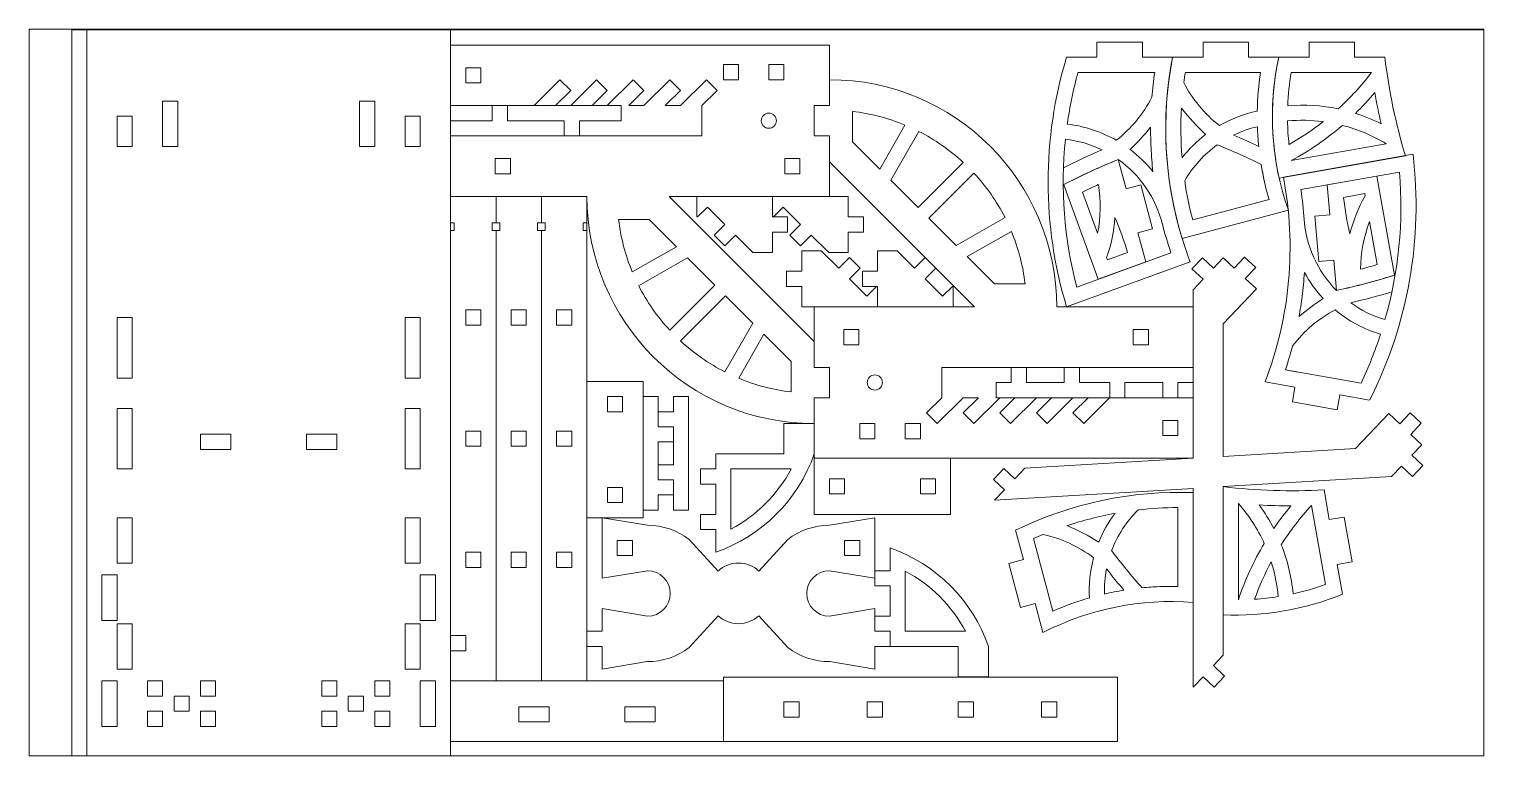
# Paper-space layout 'Design 3 - Print Template (2) (1)' of a CAD drawing. Header units: inches. Extents: x 0 to 81.8, y 0 to 40.9.
# The model-space entities are those that its viewports show. They can reach past a viewport. Long polylines and large blocks are cut down to what shows.
import ezdxf

# ---------------------------------------------------------------- set-up
doc = ezdxf.new("R2010")
doc.units = ezdxf.units.IN
doc.header["$MEASUREMENT"] = 0
doc.layers.get('0').update_dxf_attribs({"lineweight": 0})
doc.layers.add('Cuts', color=1, linetype='Continuous', lineweight=0)

msp = doc.modelspace()

# ---------------------------------------------------------------- linework, layer by layer
at = {"lineweight": 0}
for p, q in [((58, -32), (34, -32)), ((34, -32), (34, -44)), ((40.5, -32.625), (40.5, -32.875)), ((40.75, -32.625), (40.5, -32.625)), ((40.75, -32.625), (40.75, -32.875)), ((45, -32.573), (44.75, -32.573)), ((44.75, -32.573), (44.75, -32.823)), ((45, -32.823), (45, -32.573)), ((45.5, -32.823), (45.5, -32.573)), ((45.5, -32.573), (45.75, -32.573)), ((45.75, -32.573), (45.75, -32.823)), ((40.75, -32.875), (40.5, -32.875)), ((42.055, -32.823), (41.629, -33.25)), ((42.232, -33), (42.055, -32.823)), ((42.659, -32.823), (42.232, -33.25)), ((42.836, -33), (42.659, -32.823)), ((43.263, -32.823), (42.836, -33.25)), ((43.439, -33), (43.263, -32.823)), ((43.866, -32.823), (43.439, -33.25)), ((44.043, -33), (43.866, -32.823)), ((44.47, -32.823), (44.043, -33.25)), ((44.646, -33), (44.47, -32.823)), ((44.75, -32.823), (45, -32.823)), ((45.75, -32.823), (45.5, -32.823)), ((42.232, -33), (41.982, -33.25)), ((42.836, -33), (42.586, -33.25)), ((43.439, -33), (43.189, -33.25)), ((44.043, -33), (43.793, -33.25)), ((44.646, -33), (44.396, -33.25)), ((35.75, -33.177), (35.5, -33.177)), ((35.5, -33.177), (35.5, -33.927)), ((35.75, -33.927), (35.75, -33.177)), ((38.75, -33.177), (39, -33.177)), ((38.75, -33.927), (38.75, -33.177)), ((39, -33.177), (39, -33.927)), ((40.937, -33.5), (40.937, -33.25)), ((40.937, -33.25), (41.188, -33.25)), ((41.188, -33.25), (41.188, -33.5)), ((41.188, -33.25), (43.062, -33.25)), ((41.188, -33.5), (41.188, -33.25)), ((43.062, -33.5), (43.062, -33.25)), ((46.88, -33.85), (46.88, -33.346)), ((34.75, -33.427), (35, -33.427)), ((34.75, -33.927), (34.75, -33.427)), ((35, -33.427), (35, -33.927)), ((39.75, -33.427), (39.5, -33.427)), ((39.5, -33.427), (39.5, -33.927)), ((39.75, -33.927), (39.75, -33.427)), ((40.25, -33.5), (40.937, -33.5)), ((40.25, -33.5), (40.625, -33.5)), ((40.25, -33.5), (40.25, -33.75)), ((41.188, -33.5), (42.125, -33.5)), ((42.125, -33.5), (41.188, -33.5)), ((42.125, -33.5), (42.125, -33.75)), ((42.125, -33.75), (42.125, -33.5)), ((43.062, -33.5), (42.375, -33.5)), ((42.375, -33.5), (42.375, -33.75)), ((43.062, -33.5), (42.688, -33.5)), ((47.746, -33.571), (47.33, -34.3)), ((42.125, -33.75), (40.25, -33.75)), ((40.75, -33.75), (40.5, -33.75)), ((42.375, -33.75), (42.125, -33.75)), ((47.974, -33.677), (47.513, -34.483)), ((35, -33.927), (34.75, -33.927)), ((35.5, -33.927), (35.75, -33.927)), ((39, -33.927), (38.75, -33.927)), ((39.5, -33.927), (39.75, -33.927)), ((46.88, -33.85), (47.33, -34.3)), ((40.987, -34.375), (40.987, -34.125)), ((40.987, -34.125), (41.237, -34.125)), ((41.237, -34.375), (41.237, -34.125)), ((45.763, -34.375), (45.763, -34.125)), ((45.763, -34.125), (46.013, -34.125)), ((46.013, -34.375), (46.013, -34.125)), ((48.708, -34.188), (47.963, -34.933)), ((40.987, -34.375), (41.237, -34.375)), ((45.763, -34.375), (46.013, -34.375)), ((47.513, -34.483), (47.963, -34.933)), ((48.885, -34.365), (48.14, -35.11)), ((40.312, -35.187), (40.25, -35.187)), ((40.312, -35.312), (40.312, -35.187)), ((40.937, -35.312), (40.937, -35.187)), ((40.937, -35.187), (41, -35.187)), ((41.062, -35.187), (41, -35.187)), ((41.062, -35.312), (41.062, -35.187)), ((41.687, -35.312), (41.687, -35.187)), ((41.687, -35.187), (41.75, -35.187)), ((41.812, -35.187), (41.75, -35.187)), ((41.812, -35.312), (41.812, -35.187)), ((42.437, -35.312), (42.437, -35.187)), ((42.437, -35.187), (42.5, -35.187)), ((43.526, -35.13), (43.022, -35.13)), ((43.976, -35.58), (43.526, -35.13)), ((48.14, -35.11), (48.59, -35.56)), ((49.397, -35.1), (48.59, -35.56)), ((40.25, -35.312), (40.312, -35.312)), ((41, -35.312), (40.937, -35.312)), ((41, -35.312), (41.062, -35.312)), ((41.75, -35.312), (41.687, -35.312)), ((41.75, -35.312), (41.812, -35.312)), ((42.5, -35.312), (42.437, -35.312)), ((49.502, -35.327), (48.774, -35.743)), ((43.248, -35.996), (43.976, -35.58)), ((48.774, -35.743), (49.224, -36.193)), ((53.179, -35.934), (53.35, -35.752)), ((53.35, -35.752), (53.532, -35.924)), ((43.353, -36.224), (44.16, -35.763)), ((44.61, -36.213), (44.16, -35.763)), ((52.652, -35.764), (52.481, -35.946)), ((52.481, -35.946), (52.663, -36.118)), ((52.834, -35.936), (52.652, -35.764)), ((52.834, -35.936), (52.997, -35.763)), ((53.088, -35.849), (52.997, -35.763)), ((52.997, -35.763), (53.179, -35.934)), ((53.361, -36.106), (53.532, -35.924)), ((43.865, -36.958), (44.61, -36.213)), ((49.224, -36.193), (49.728, -36.193)), ((52.663, -36.118), (52.5, -36.29)), ((53.361, -36.106), (53.543, -36.277)), ((44.042, -37.135), (44.787, -36.39)), ((45.237, -36.84), (44.787, -36.39)), ((52.5, -36.29), (52.5, -39.073)), ((53.543, -36.277), (52.997, -36.856)), ((34.75, -36.75), (35, -36.75)), ((34.75, -37.75), (34.75, -36.75)), ((35, -36.75), (35, -37.75)), ((39.75, -36.75), (39.5, -36.75)), ((39.5, -36.75), (39.5, -37.75)), ((39.75, -37.75), (39.75, -36.75)), ((44.776, -37.647), (45.237, -36.84)), ((46.737, -36.948), (46.737, -37.198)), ((46.987, -36.948), (46.737, -36.948)), ((46.987, -36.948), (46.987, -37.198)), ((51.513, -36.948), (51.513, -37.198)), ((51.763, -36.948), (51.513, -36.948)), ((51.763, -36.948), (51.763, -37.198)), ((52.997, -39.044), (52.997, -36.856)), ((45.004, -37.752), (45.42, -37.024)), ((45.87, -37.474), (45.42, -37.024)), ((46.987, -37.198), (46.737, -37.198)), ((51.763, -37.198), (51.513, -37.198)), ((45.87, -37.474), (45.87, -37.978)), ((49.5, -37.823), (49.5, -37.573)), ((49.5, -37.573), (49.75, -37.573)), ((49.75, -37.573), (49.75, -37.823)), ((50.375, -37.823), (50.375, -37.573)), ((50.375, -37.573), (50.625, -37.573)), ((50.625, -37.573), (50.625, -37.823)), ((52.5, -37.573), (50.625, -37.573)), ((50.625, -37.573), (50.625, -37.823)), ((50.625, -37.573), (50.625, -37.823)), ((52.5, -37.573), (52.5, -37.823)), ((34.75, -37.75), (35, -37.75)), ((39.75, -37.75), (39.5, -37.75)), ((49.5, -37.823), (49.25, -37.823)), ((49.25, -37.823), (49.5, -37.823)), ((49.25, -38.073), (49.25, -37.823)), ((49.75, -37.823), (50.375, -37.823)), ((51.125, -37.823), (50.625, -37.823)), ((50.625, -37.823), (51.125, -37.823)), ((51.125, -38.073), (51.125, -37.823)), ((51.125, -38.073), (51.125, -37.823)), ((51.125, -38.073), (51.125, -37.823)), ((52, -37.823), (51.375, -37.823)), ((51.375, -37.823), (51.375, -38.073)), ((52, -38.073), (52, -37.823)), ((52.25, -37.823), (52.5, -37.823)), ((52.5, -37.823), (52.25, -37.823)), ((52.25, -37.823), (52.25, -38.073)), ((42.838, -38.054), (43.088, -38.054)), ((42.838, -38.304), (42.838, -38.054)), ((43.088, -38.304), (43.088, -38.054)), ((43.427, -38.054), (43.677, -38.054)), ((43.427, -39.929), (43.427, -38.054)), ((43.427, -38.054), (43.677, -38.054)), ((43.677, -38.554), (43.677, -38.054)), ((43.927, -38.304), (43.927, -38.054)), ((43.927, -38.054), (43.927, -38.304)), ((44.177, -38.054), (43.927, -38.054)), ((44.177, -38.054), (44.177, -39.929)), ((48.104, -38.323), (48.354, -38.073)), ((48.28, -38.5), (48.707, -38.073)), ((48.707, -38.323), (48.957, -38.073)), ((48.884, -38.5), (49.311, -38.073)), ((49.25, -38.073), (51.125, -38.073)), ((49.311, -38.323), (49.561, -38.073)), ((49.487, -38.5), (49.914, -38.073)), ((49.914, -38.323), (50.164, -38.073)), ((50.091, -38.5), (50.518, -38.073)), ((50.518, -38.323), (50.768, -38.073)), ((50.695, -38.5), (51.121, -38.073)), ((51.375, -38.073), (51.125, -38.073)), ((52.25, -38.073), (52, -38.073)), ((34.75, -38.25), (35, -38.25)), ((34.75, -39.25), (34.75, -38.25)), ((35, -38.25), (35, -39.25)), ((39.75, -38.25), (39.5, -38.25)), ((39.5, -38.25), (39.5, -39.25)), ((39.75, -39.25), (39.75, -38.25)), ((42.838, -38.304), (43.088, -38.304)), ((43.927, -38.304), (43.677, -38.304)), ((43.677, -38.304), (43.677, -38.554)), ((48.104, -38.323), (48.28, -38.5)), ((48.707, -38.323), (48.884, -38.5)), ((49.311, -38.323), (49.487, -38.5)), ((49.914, -38.323), (50.091, -38.5)), ((50.518, -38.323), (50.695, -38.5)), ((55.726, -38.335), (55.18, -38.914)), ((55.908, -38.506), (55.726, -38.335)), ((55.908, -38.506), (56.08, -38.324)), ((56.261, -38.496), (56.08, -38.324)), ((43.677, -38.554), (43.927, -38.554)), ((43.927, -38.554), (43.677, -38.554)), ((43.927, -38.554), (43.927, -39.179)), ((43.927, -38.804), (43.927, -38.554)), ((47, -38.75), (47, -38.5)), ((47, -38.5), (47.25, -38.5)), ((47.25, -38.5), (47.25, -38.75)), ((47.75, -38.5), (47.75, -38.75)), ((48, -38.5), (47.75, -38.5)), ((48, -38.75), (48, -38.5)), ((52, -38.698), (52, -38.448)), ((52, -38.448), (52.25, -38.448)), ((52.25, -38.698), (52.25, -38.448)), ((56.09, -38.678), (56.261, -38.496)), ((36.625, -38.677), (36.125, -38.677)), ((36.125, -38.677), (36.125, -38.927)), ((36.625, -38.927), (36.625, -38.677)), ((37.875, -38.677), (38.375, -38.677)), ((37.875, -38.927), (37.875, -38.677)), ((38.375, -38.677), (38.375, -38.927)), ((43.677, -39.429), (43.677, -38.804)), ((43.677, -38.804), (43.927, -38.804)), ((47.25, -38.75), (47, -38.75)), ((47.75, -38.75), (48, -38.75)), ((52, -38.698), (52.25, -38.698)), ((56.272, -38.849), (56.09, -38.678)), ((56.109, -39.022), (56.272, -38.849)), ((56.272, -38.849), (56.181, -38.763)), ((56.272, -38.849), (56.181, -38.763)), ((36.125, -38.927), (36.625, -38.927)), ((38.375, -38.927), (37.875, -38.927)), ((49.722, -39.238), (52.5, -39.073)), ((52.997, -39.044), (55.18, -38.914)), ((56.109, -39.022), (56.291, -39.193)), ((34.75, -39.25), (35, -39.25)), ((39.75, -39.25), (39.5, -39.25)), ((43.927, -39.179), (43.677, -39.179)), ((43.677, -39.179), (43.677, -39.429)), ((45.869, -39.25), (44.875, -39.25)), ((44.875, -40.244), (44.875, -39.25)), ((49.377, -39.24), (49.206, -39.422)), ((49.559, -39.411), (49.377, -39.24)), ((49.559, -39.411), (49.722, -39.238)), ((55.938, -39.204), (55.775, -39.376)), ((56.12, -39.375), (55.938, -39.204)), ((56.291, -39.193), (56.12, -39.375)), ((42.838, -39.554), (42.838, -39.804)), ((42.838, -39.554), (43.088, -39.554)), ((43.088, -39.554), (43.088, -39.804)), ((43.677, -39.429), (43.927, -39.429)), ((43.927, -39.429), (43.677, -39.429)), ((43.927, -39.429), (43.927, -39.929)), ((43.927, -39.679), (43.927, -39.429)), ((46.5, -39.412), (46.5, -39.662)), ((46.75, -39.412), (46.5, -39.412)), ((46.75, -39.412), (46.75, -39.662)), ((48, -39.412), (48.25, -39.412)), ((48, -39.412), (48, -39.662)), ((48.25, -39.412), (48.25, -39.662)), ((49.206, -39.422), (49.388, -39.593)), ((52.5, -39.571), (49.225, -39.766)), ((49.388, -39.593), (49.225, -39.766)), ((52.5, -39.571), (52.5, -42.852)), ((55.775, -39.376), (52.997, -39.541)), ((52.997, -42.324), (52.997, -39.541)), ((42.838, -39.804), (43.088, -39.804)), ((43.677, -39.679), (43.677, -39.929)), ((43.677, -39.929), (43.677, -39.679)), ((43.677, -39.679), (43.927, -39.679)), ((46.75, -39.662), (46.5, -39.662)), ((48, -39.662), (48.25, -39.662)), ((34.75, -40.805), (34.75, -40.055)), ((34.75, -40.055), (35, -40.055)), ((35, -40.055), (35, -40.805)), ((39.75, -40.055), (39.5, -40.055)), ((39.5, -40.055), (39.5, -40.805)), ((39.75, -40.805), (39.75, -40.055)), ((42.75, -40.054), (43.5, -40.179)), ((42.75, -40.054), (42.75, -41.054)), ((43.427, -39.929), (43.677, -39.929)), ((44.177, -39.929), (43.927, -39.929)), ((44.177, -39.929), (43.927, -39.929)), ((47.25, -40.054), (46.5, -40.179)), ((47.25, -40.054), (47.25, -41.054)), ((44.187, -40.414), (44.663, -40.935)), ((45.813, -40.414), (45.337, -40.935)), ((34.5, -41.75), (34.5, -41)), ((34.5, -41), (34.75, -41)), ((35, -40.805), (34.75, -40.805)), ((34.75, -41), (34.75, -41.75)), ((39.5, -40.805), (39.75, -40.805)), ((40, -41), (39.75, -41)), ((39.75, -41), (39.75, -41.75)), ((40, -41.75), (40, -41)), ((42.75, -41.054), (43.5, -40.93)), ((47.25, -41.054), (46.5, -40.93)), ((47.75, -40.935), (47.75, -41.929)), ((34.75, -41.75), (34.5, -41.75)), ((39.75, -41.75), (40, -41.75)), ((42.75, -41.554), (43.5, -41.68)), ((42.75, -41.554), (42.75, -41.929)), ((44.187, -42.196), (44.664, -41.674)), ((45.813, -42.196), (45.336, -41.674)), ((47.25, -41.554), (46.5, -41.68)), ((47.25, -41.554), (47.25, -41.929)), ((34.75, -42.555), (34.75, -41.805)), ((34.75, -41.805), (35, -41.805)), ((35, -41.805), (35, -42.555)), ((39.75, -41.805), (39.5, -41.805)), ((39.5, -41.805), (39.5, -42.555)), ((39.75, -42.555), (39.75, -41.805)), ((42.75, -41.929), (42.5, -41.929)), ((42.5, -41.929), (42.5, -42.179)), ((47.25, -41.929), (47.5, -41.929)), ((47.5, -41.929), (47.5, -42.179)), ((48.744, -41.929), (47.75, -41.929)), ((42.75, -42.179), (42.5, -42.179)), ((42.75, -42.179), (42.75, -42.554)), ((47.25, -42.179), (47.25, -42.554)), ((47.25, -42.179), (47.5, -42.179)), ((43.492, -42.431), (42.75, -42.554)), ((46.508, -42.431), (47.25, -42.554)), ((52.834, -42.497), (52.997, -42.324)), ((35, -42.555), (34.75, -42.555)), ((39.5, -42.555), (39.75, -42.555)), ((52.663, -42.679), (52.5, -42.852)), ((52.845, -42.851), (52.663, -42.679)), ((52.834, -42.497), (53.016, -42.669)), ((53.016, -42.669), (52.845, -42.851)), ((34.5, -43.5), (34.5, -42.75)), ((34.5, -42.75), (34.75, -42.75)), ((34.75, -42.75), (34.75, -43.5)), ((35.25, -42.75), (35.25, -43)), ((35.5, -42.75), (35.25, -42.75)), ((35.5, -42.75), (35.5, -43)), ((36.125, -42.75), (36.125, -43)), ((36.375, -42.75), (36.125, -42.75)), ((36.375, -42.75), (36.375, -43)), ((38.125, -42.75), (38.125, -43)), ((38.125, -42.75), (38.375, -42.75)), ((38.375, -42.75), (38.375, -43)), ((39, -42.75), (39, -43)), ((39, -42.75), (39.25, -42.75)), ((39.25, -42.75), (39.25, -43)), ((40, -42.75), (39.75, -42.75)), ((39.75, -42.75), (39.75, -43.5)), ((40, -43.5), (40, -42.75)), ((35.5, -43), (35.25, -43)), ((35.688, -43), (35.688, -43.25)), ((35.688, -43), (35.938, -43)), ((35.938, -43), (35.688, -43)), ((35.938, -43), (35.938, -43.25)), ((36.375, -43), (36.125, -43)), ((38.125, -43), (38.375, -43)), ((38.562, -43), (38.562, -43.25)), ((38.812, -43), (38.562, -43)), ((38.562, -43), (38.812, -43)), ((38.812, -43), (38.812, -43.25)), ((39, -43), (39.25, -43)), ((41.375, -43.177), (41.375, -43.427)), ((41.875, -43.177), (41.375, -43.177)), ((41.875, -43.177), (41.875, -43.427)), ((43.125, -43.177), (43.625, -43.177)), ((43.125, -43.177), (43.125, -43.427)), ((43.625, -43.177), (43.625, -43.427)), ((45.75, -43.095), (46, -43.095)), ((45.75, -43.345), (45.75, -43.095)), ((46, -43.345), (46, -43.095)), ((47.125, -43.095), (47.125, -43.345)), ((47.375, -43.095), (47.125, -43.095)), ((47.375, -43.095), (47.375, -43.345)), ((48.625, -43.095), (48.875, -43.095)), ((48.625, -43.095), (48.625, -43.345)), ((48.875, -43.095), (48.875, -43.345)), ((50, -43.345), (50, -43.095)), ((50.25, -43.095), (50, -43.095)), ((50.25, -43.345), (50.25, -43.095)), ((35.25, -43.25), (35.25, -43.5)), ((35.25, -43.25), (35.25, -43.5)), ((35.5, -43.25), (35.25, -43.25)), ((35.5, -43.25), (35.5, -43.5)), ((35.5, -43.25), (35.5, -43.5)), ((35.938, -43.25), (35.688, -43.25)), ((36.125, -43.25), (36.125, -43.5)), ((36.125, -43.25), (36.125, -43.5)), ((36.125, -43.25), (36.375, -43.25)), ((36.375, -43.25), (36.375, -43.5)), ((36.375, -43.25), (36.375, -43.5)), ((38.125, -43.25), (38.125, -43.5)), ((38.125, -43.25), (38.125, -43.5)), ((38.375, -43.25), (38.125, -43.25)), ((38.375, -43.25), (38.375, -43.5)), ((38.375, -43.25), (38.375, -43.5)), ((38.562, -43.25), (38.812, -43.25)), ((39, -43.25), (39, -43.5)), ((39, -43.25), (39, -43.5)), ((39, -43.25), (39.25, -43.25)), ((39.25, -43.25), (39.25, -43.5)), ((39.25, -43.25), (39.25, -43.5)), ((41.875, -43.427), (41.375, -43.427)), ((43.125, -43.427), (43.625, -43.427)), ((45.75, -43.345), (46, -43.345)), ((47.375, -43.345), (47.125, -43.345)), ((48.625, -43.345), (48.875, -43.345)), ((50.25, -43.345), (50, -43.345)), ((34.75, -43.5), (34.5, -43.5)), ((35.5, -43.5), (35.25, -43.5)), ((36.375, -43.5), (36.125, -43.5)), ((38.125, -43.5), (38.375, -43.5)), ((39, -43.5), (39.25, -43.5)), ((39.75, -43.5), (40, -43.5)), ((34, -44), (58, -44))]:
    msp.add_line(p, q, dxfattribs=at)
for p, q in [((40.5, -36.625), (40.75, -36.625)), ((40.5, -36.875), (40.5, -36.625)), ((40.75, -36.625), (40.75, -36.875)), ((41.25, -36.625), (41.5, -36.625)), ((41.25, -36.875), (41.25, -36.625)), ((41.5, -36.625), (41.5, -36.875)), ((42, -36.625), (42.25, -36.625)), ((42, -36.875), (42, -36.625)), ((42.25, -36.625), (42.25, -36.875)), ((40.75, -36.875), (40.5, -36.875)), ((41.5, -36.875), (41.25, -36.875)), ((42.25, -36.875), (42, -36.875)), ((40.5, -38.625), (40.75, -38.625)), ((40.5, -38.875), (40.5, -38.625)), ((40.75, -38.625), (40.75, -38.875)), ((41.25, -38.625), (41.5, -38.625)), ((41.25, -38.875), (41.25, -38.625)), ((41.5, -38.625), (41.5, -38.875)), ((42, -38.625), (42.25, -38.625)), ((42, -38.875), (42, -38.625)), ((42.25, -38.625), (42.25, -38.875)), ((40.75, -38.875), (40.5, -38.875)), ((41.5, -38.875), (41.25, -38.875)), ((42.25, -38.875), (42, -38.875)), ((40.5, -40.625), (40.75, -40.625)), ((40.5, -40.875), (40.5, -40.625)), ((40.75, -40.625), (40.75, -40.875)), ((41.25, -40.625), (41.5, -40.625)), ((41.25, -40.875), (41.25, -40.625)), ((41.5, -40.625), (41.5, -40.875)), ((42, -40.625), (42.25, -40.625)), ((42, -40.875), (42, -40.625)), ((42.25, -40.625), (42.25, -40.875)), ((40.75, -40.875), (40.5, -40.875)), ((41.5, -40.875), (41.25, -40.875)), ((42.25, -40.875), (42, -40.875)), ((40.5, -42), (40.25, -42)), ((40.5, -42.25), (40.5, -42)), ((40.25, -42.25), (40.5, -42.25))]:
    msp.add_line(p, q)
for centre, radius, start, end in [((46.5, -36.573), 3.25, 67.4618, 83.2868), ((46.5, -36.573), 3.25, 47.2042, 63.0367), ((46.5, -36.573), 3.25, 26.9633, 42.7958), ((46.25, -34.75), 3.25, 186.7132, 202.5382), ((46.5, -36.573), 3.25, 6.7132, 22.5382), ((46.25, -34.75), 3.25, 206.9633, 222.7958), ((46.25, -34.75), 3.25, 227.2042, 243.0367), ((46.25, -34.75), 3.25, 247.4618, 263.2868), ((43.75, -38.125), 2.399, 297.9696, 332.0304), ((43.499, -41.305), 1.126, 52.2966, 89.9306), ((46.501, -41.305), 1.126, 90.0694, 127.7034), ((43.499, -41.305), 0.375, 270.2086, 89.7914), ((45, -41.304), 0.5, 90, 132.4441), ((45, -41.304), 0.5, 47.5559, 90), ((46.501, -41.305), 0.375, 90.2086, 269.7914), ((46.625, -43.054), 2.399, 27.9696, 62.0304), ((45, -41.304), 0.5, 227.7662, 270), ((45, -41.304), 0.5, 270, 312.2338), ((43.499, -41.305), 1.126, 269.6553, 307.7034), ((46.501, -41.305), 1.126, 232.2966, 270.3447)]:
    msp.add_arc(centre, radius, start, end, dxfattribs=at)
at = {"layer": 'Cuts', "lineweight": 0}
for p, q in [((34.25, -32), (40.25, -32)), ((34.25, -44), (34.25, -32)), ((40.25, -32), (40.25, -44)), ((46.5, -32.25), (40.25, -32.25)), ((40.25, -32.25), (40.25, -33.25)), ((46.5, -33.25), (46.5, -32.25)), ((51.663, -32.202), (50.913, -32.202)), ((50.913, -32.202), (50.913, -32.452)), ((51.663, -32.452), (51.663, -32.202)), ((53.413, -32.202), (52.663, -32.202)), ((52.663, -32.202), (52.663, -32.452)), ((53.413, -32.452), (53.413, -32.202)), ((55.163, -32.202), (54.413, -32.202)), ((54.413, -32.202), (54.413, -32.452)), ((55.163, -32.452), (55.163, -32.202)), ((50.913, -32.452), (50.413, -32.452)), ((52.163, -32.452), (51.663, -32.452)), ((52.163, -32.452), (52.663, -32.452)), ((53.913, -32.452), (53.413, -32.452)), ((54.413, -32.452), (53.913, -32.452)), ((55.663, -32.452), (55.163, -32.452)), ((46.5, -32.823), (46.5, -33.25)), ((51.866, -32.702), (50.601, -32.702)), ((51.866, -32.702), (51.663, -32.702)), ((53.613, -32.702), (52.372, -32.702)), ((55.443, -32.702), (54.119, -32.702)), ((40.25, -33.25), (41.629, -33.25)), ((41.982, -33.25), (42.232, -33.25)), ((42.586, -33.25), (42.836, -33.25)), ((43.189, -33.25), (43.439, -33.25)), ((43.793, -33.25), (44.043, -33.25)), ((44.396, -33.25), (44.396, -33.75)), ((46.5, -33.25), (46.25, -33.25)), ((46.25, -33.25), (46.25, -33.75)), ((46.25, -33.25), (46.5, -33.25)), ((46.25, -33.25), (46.25, -33.75)), ((44.396, -33.75), (40.25, -33.75)), ((40.25, -33.75), (40.25, -34.75)), ((46.5, -33.75), (46.25, -33.75)), ((46.5, -33.75), (46.25, -33.75)), ((46.5, -33.75), (46.5, -34.177)), ((46.5, -34.75), (46.5, -33.75)), ((53.989, -34.432), (56.127, -34.055)), ((55.686, -33.882), (54.118, -34.158)), ((48.896, -36.573), (46.5, -34.177)), ((51.396, -34.624), (51.266, -34.141)), ((56.003, -34.08), (53.92, -34.447)), ((50.935, -36.117), (50.367, -34.556)), ((54.277, -34.635), (55.905, -34.348)), ((54.712, -34.558), (55.533, -34.413)), ((54.712, -34.558), (55.533, -34.413)), ((54.755, -35.056), (54.712, -34.558)), ((55.533, -34.413), (55.822, -36.049)), ((42.5, -34.75), (40.25, -34.75)), ((41, -34.75), (40.25, -34.75)), ((40.25, -34.75), (40.25, -35.187)), ((41.75, -34.75), (41, -34.75)), ((41, -34.75), (41, -35.187)), ((42.5, -34.75), (41.75, -34.75)), ((41.75, -34.75), (41.75, -35.187)), ((42.5, -34.75), (42.5, -42.75)), ((46.5, -34.75), (43.854, -34.75)), ((43.854, -34.75), (46.25, -37.146)), ((45.561, -34.75), (44.311, -34.75)), ((44.311, -34.75), (44.311, -35.088)), ((46.811, -34.75), (45.561, -34.75)), ((45.561, -34.75), (45.561, -35.088)), ((45.561, -35.088), (45.561, -34.75)), ((46.811, -35.088), (46.811, -34.75)), ((50.924, -35.356), (50.677, -34.678)), ((51.637, -34.56), (51.396, -34.624)), ((51.831, -35.284), (51.637, -34.56)), ((54.981, -34.765), (55.33, -34.703)), ((55.33, -34.703), (55.337, -34.741)), ((44.488, -34.927), (44.326, -35.088)), ((44.488, -34.927), (44.775, -35.213)), ((45.738, -34.927), (45.576, -35.088)), ((45.738, -34.927), (46.025, -35.213)), ((54.071, -34.975), (52.32, -35.444)), ((53.753, -34.801), (52.493, -35.139)), ((44.326, -35.088), (44.311, -35.088)), ((44.598, -35.39), (44.775, -35.213)), ((45.576, -35.088), (45.561, -35.088)), ((45.811, -35.088), (45.561, -35.088)), ((45.811, -35.338), (45.811, -35.088)), ((45.848, -35.39), (46.025, -35.213)), ((47.061, -35.088), (46.811, -35.088)), ((47.061, -35.338), (47.061, -35.088)), ((54.755, -35.056), (54.506, -35.078)), ((54.506, -35.078), (54.571, -35.825)), ((55.412, -35.165), (55.537, -35.875)), ((40.25, -35.312), (40.25, -42)), ((41, -35.312), (41, -42.75)), ((41.75, -35.312), (41.75, -42.75)), ((44.598, -35.39), (44.775, -35.567)), ((44.775, -35.567), (44.951, -35.39)), ((44.951, -35.39), (45.238, -35.677)), ((45.561, -35.677), (45.561, -35.338)), ((45.811, -35.338), (45.561, -35.338)), ((45.848, -35.39), (46.025, -35.567)), ((46.025, -35.567), (46.201, -35.39)), ((46.201, -35.39), (46.488, -35.677)), ((46.811, -35.677), (46.811, -35.338)), ((47.061, -35.338), (46.811, -35.338)), ((51.59, -35.349), (51.831, -35.284)), ((51.59, -35.349), (51.719, -35.832)), ((45.238, -35.677), (45.561, -35.677)), ((46.043, -35.646), (46.043, -35.985)), ((46.366, -35.646), (46.043, -35.646)), ((46.653, -35.933), (46.366, -35.646)), ((46.488, -35.677), (46.811, -35.677)), ((46.83, -35.756), (46.653, -35.933)), ((47.006, -35.933), (46.83, -35.756)), ((47.293, -35.646), (47.293, -35.985)), ((47.616, -35.646), (47.293, -35.646)), ((47.903, -35.933), (47.616, -35.646)), ((48.08, -35.756), (47.903, -35.933)), ((48.256, -35.933), (48.08, -35.756)), ((52.134, -35.681), (50.58, -36.246)), ((51.418, -35.675), (51.085, -35.797)), ((45.793, -35.985), (45.793, -36.235)), ((45.793, -35.985), (46.043, -35.985)), ((47.006, -35.933), (46.83, -36.11)), ((47.043, -35.985), (47.043, -36.235)), ((47.043, -35.985), (47.293, -35.985)), ((48.256, -35.933), (48.08, -36.11)), ((52.453, -35.831), (50.413, -36.573)), ((51.719, -35.832), (50.935, -36.117)), ((51.719, -35.832), (50.935, -36.117)), ((51.085, -35.797), (51.071, -35.76)), ((54.571, -35.825), (54.821, -35.804)), ((54.821, -35.804), (54.864, -36.302)), ((45.793, -36.235), (46.043, -36.235)), ((46.043, -36.235), (46.043, -36.573)), ((47.116, -36.396), (46.83, -36.11)), ((47.043, -36.235), (47.293, -36.235)), ((47.116, -36.396), (47.278, -36.235)), ((47.278, -36.235), (47.293, -36.235)), ((47.293, -36.573), (47.293, -36.235)), ((47.293, -36.235), (47.293, -36.573)), ((48.366, -36.396), (48.08, -36.11)), ((48.366, -36.396), (48.528, -36.235)), ((48.528, -36.235), (48.543, -36.235)), ((48.543, -36.573), (48.543, -36.235)), ((40.25, -36.689), (40.25, -37.689)), ((46.043, -36.573), (47.293, -36.573)), ((46.25, -36.573), (48.896, -36.573)), ((46.25, -36.573), (46.25, -37.573)), ((47.293, -36.573), (48.543, -36.573)), ((50.25, -36.573), (52.5, -36.573)), ((52.5, -37.573), (52.5, -36.573)), ((46.25, -37.573), (46.25, -37.146)), ((46.25, -37.573), (46.5, -37.573)), ((46.25, -37.573), (46.5, -37.573)), ((46.5, -38.073), (46.5, -37.573)), ((46.5, -38.073), (46.5, -37.573)), ((48.354, -37.573), (52.5, -37.573)), ((48.354, -38.073), (48.354, -37.573)), ((54.023, -37.615), (54.224, -37.65)), ((54.023, -37.615), (55.27, -37.835)), ((42.5, -37.804), (42.5, -40.054)), ((43.427, -37.804), (42.5, -37.804)), ((43.427, -37.804), (43.427, -40.054)), ((53.688, -37.81), (54.18, -37.897)), ((54.18, -37.897), (54.137, -38.143)), ((46.25, -38.073), (46.25, -39.073)), ((46.5, -38.073), (46.25, -38.073)), ((46.25, -38.5), (46.25, -38.073)), ((46.25, -38.073), (46.5, -38.073)), ((48.957, -38.073), (48.707, -38.073)), ((49.561, -38.073), (49.311, -38.073)), ((50.164, -38.073), (49.914, -38.073)), ((50.768, -38.073), (50.518, -38.073)), ((52.5, -38.073), (51.121, -38.073)), ((52.5, -39.073), (52.5, -38.073)), ((54.137, -38.143), (54.876, -38.273)), ((54.876, -38.273), (54.919, -38.027)), ((54.919, -38.027), (55.411, -38.114)), ((46, -38.5), (45.75, -38.5)), ((45.75, -38.5), (45.75, -39)), ((46.25, -38.5), (46, -38.5)), ((46.25, -39), (46.25, -38.5)), ((45.75, -39), (44.625, -39)), ((44.625, -39.25), (44.625, -39)), ((48.5, -39.073), (46.25, -39.073)), ((46.25, -40), (46.25, -39.073)), ((46.25, -39.073), (52.5, -39.073)), ((48.5, -40), (48.5, -39.073)), ((44.625, -39.25), (44.375, -39.25)), ((44.375, -39.25), (44.375, -39.5)), ((44.375, -39.5), (44.625, -39.5)), ((44.625, -40), (44.625, -39.5)), ((52.997, -39.541), (52.997, -41.657)), ((54.659, -39.594), (54.746, -40.086)), ((52.5, -41.452), (52.5, -39.64)), ((53.247, -39.819), (53.247, -41.411)), ((43.427, -40.054), (42.5, -40.054)), ((44.625, -40), (44.375, -40)), ((44.375, -40), (44.375, -40.25)), ((48.5, -40), (46.25, -40)), ((52.25, -41.19), (52.25, -39.886)), ((54.451, -39.853), (54.681, -41.157)), ((54.746, -40.086), (54.992, -40.043)), ((54.992, -40.043), (55.123, -40.781)), ((44.375, -40.25), (44.625, -40.25)), ((44.625, -40.625), (44.625, -40.25)), ((49.569, -40.262), (49.699, -40.745)), ((43, -40.679), (43, -40.429)), ((43, -40.429), (43.25, -40.429)), ((43.25, -40.679), (43.25, -40.429)), ((46.75, -40.679), (46.75, -40.429)), ((47, -40.429), (46.75, -40.429)), ((47, -40.679), (47, -40.429)), ((47.5, -40.554), (47.5, -40.929)), ((50.186, -41.598), (49.865, -40.4)), ((43, -40.679), (43.25, -40.679)), ((47, -40.679), (46.75, -40.679)), ((49.457, -40.81), (49.699, -40.745)), ((55.123, -40.781), (54.876, -40.825)), ((47.25, -41.179), (47.25, -40.929)), ((47.25, -40.929), (47.5, -40.929)), ((49.651, -41.534), (49.457, -40.81)), ((54.876, -40.825), (54.963, -41.317)), ((47.5, -41.179), (47.25, -41.179)), ((47.5, -41.179), (47.5, -41.679)), ((49.893, -41.469), (49.651, -41.534)), ((50.022, -41.952), (49.893, -41.469)), ((47.25, -41.929), (47.25, -41.679)), ((47.25, -41.679), (47.5, -41.679)), ((47.5, -41.929), (47.25, -41.929)), ((47.5, -41.929), (47.5, -42.179)), ((48.625, -42.179), (47.5, -42.179)), ((48.625, -42.679), (48.625, -42.179)), ((49.125, -42.179), (49.125, -42.679)), ((40.25, -42.25), (40.25, -42.75)), ((44.75, -42.689), (51.25, -42.689)), ((44.75, -43.75), (44.75, -42.689)), ((48.875, -42.679), (48.625, -42.679)), ((49.125, -42.679), (48.875, -42.679)), ((51.25, -42.689), (51.25, -43.75)), ((44.75, -42.75), (40.25, -42.75)), ((40.25, -43.75), (40.25, -42.75)), ((41, -42.75), (40.25, -42.75)), ((41.75, -42.75), (41, -42.75)), ((42.5, -42.75), (41.75, -42.75)), ((44.75, -42.75), (44.75, -43.75)), ((44.75, -43.75), (40.25, -43.75)), ((51.25, -43.75), (44.75, -43.75)), ((34.25, -44), (40.25, -44)), ((39.5, -44), (39.75, -44))]:
    msp.add_line(p, q, dxfattribs=at)
for centre in [(45.5, -33.5), (47.25, -37.823)]:
    msp.add_circle(centre, 0.125, dxfattribs=at)
for centre, radius, start, end in [((57.213, -34.513), 7.106, 163.1417, 196.8583), ((58.212, -33.634), 6.164, 168.9447, 197.0743), ((58.212, -33.634), 6.164, 168.9447, 200.877), ((58.443, -33.434), 4.636, 167.7704, 199.4117), ((58.443, -33.434), 4.636, 167.7704, 199.4117), ((58.443, -33.434), 4.636, 167.7704, 192.6267), ((65.062, -31.339), 9.465, 186.7537, 196.8348), ((46.5, -36.573), 3.75, 0, 90), ((57.213, -34.513), 6.856, 164.6857, 171.9871), ((58.212, -33.634), 6.414, 171.645, 175.3461), ((54.241, -31.898), 2.13, 207.1515, 232.1191), ((58.212, -33.634), 5.914, 170.9329, 172.6141), ((58.443, -33.434), 4.886, 171.3834, 178.9311), ((58.443, -33.434), 4.886, 171.3834, 178.9311), ((58.443, -33.434), 4.386, 170.3923, 177.6367), ((51.868, -29.99), 4.487, 312.3857, 322.8113), ((49.924, -32.141), 2.13, 307.8809, 332.8485), ((51.868, -29.99), 4.737, 314.3268, 319.9903), ((65.062, -31.339), 9.715, 190.0568, 193.1574), ((58.212, -33.634), 5.914, 176.6783, 184.6215), ((55.24, -31.027), 3.704, 217.6722, 226.8311), ((53.987, -35.423), 2.124, 101.6556, 119.7669), ((54.301, -36.154), 2.911, 78.2669, 94.7212), ((50.177, -35.666), 2.124, 60.2331, 83.3274), ((53.987, -35.423), 1.874, 103.1769, 115.9465), ((58.443, -33.434), 4.886, 181.9283, 185.7612), ((58.443, -33.434), 4.886, 181.9283, 185.7612), ((54.301, -36.154), 2.661, 82.5994, 95.2343), ((58.443, -33.434), 4.386, 180.9194, 186.0061), ((51.868, -29.99), 4.487, 299.5595, 308.2124), ((51.868, -29.99), 4.737, 298.3549, 310.7819), ((54.301, -36.154), 2.661, 58.637, 75.6101), ((54.301, -36.154), 2.911, 63.4492, 72.4625), ((57.213, -34.513), 6.856, 174.0766, 194.6482), ((50.177, -35.666), 1.874, 64.0535, 83.3669), ((48.925, -31.271), 3.704, 313.1689, 320.8755), ((58.212, -33.634), 6.414, 179.772, 182.7773), ((53.987, -35.423), 2.124, 127.1099, 141.835), ((49.391, -42.689), 9.715, 64.4411, 67.1228), ((54.774, -42.932), 9.715, 112.8772, 117.015), ((50.177, -35.666), 2.124, 38.5966, 52.8901), ((58.212, -33.634), 6.414, 182.7773, 186.3332), ((53.987, -35.423), 1.874, 125.522, 150.2237), ((49.391, -42.689), 9.465, 63.4497, 68.2463), ((49.072, -34.903), 7.106, 333.1417, 6.8583), ((54.774, -42.932), 9.465, 111.7537, 117.8158), ((54.774, -42.932), 9.465, 111.7537, 117.7512), ((50.177, -35.666), 1.874, 14.0025, 54.478), ((58.443, -33.434), 4.886, 189.2805, 196.2502), ((58.443, -33.434), 4.886, 189.2805, 192.6267), ((54.774, -42.932), 9.215, 114.6156, 116.396), ((48.727, -34.923), 2.24, 348.8609, 9.4702), ((58.212, -33.634), 5.914, 188.345, 194.7396), ((47.935, -35.595), 6.164, 338.9447, 10.877), ((49.072, -34.903), 6.856, 344.0766, 4.6482), ((46.25, -34.75), 3.75, 180, 270), ((47.935, -35.595), 6.414, 4.1393, 8.6095), ((59.988, -34.208), 5.038, 186.3487, 193.3291), ((57.501, -35.973), 2.49, 150.3515, 165.9735), ((48.727, -34.923), 2.49, 340.3515, 355.9735), ((46.584, -37.093), 5.038, 16.3487, 23.3291), ((58.212, -33.634), 6.414, 194.1393, 198.6095), ((50.177, -35.666), 2.124, 14.0178, 14.3736), ((56.201, -34.989), 1.874, 184.0025, 224.478), ((57.501, -35.973), 2.24, 158.8609, 179.4702), ((52.936, -27.035), 9.215, 284.6156, 286.396), ((47.935, -35.595), 6.414, 352.7773, 356.3332), ((56.201, -34.989), 2.124, 208.5966, 222.8901), ((52.936, -27.035), 9.465, 281.7537, 287.8158), ((52.936, -27.035), 9.465, 281.7537, 287.7512), ((47.935, -35.595), 6.414, 349.772, 352.7773), ((56.672, -39.535), 3.704, 123.1689, 130.8755), ((52.936, -27.035), 9.715, 282.8772, 287.015), ((55.839, -38.504), 2.13, 117.8809, 142.8485), ((56.201, -34.989), 2.124, 230.2331, 253.3274), ((56.201, -34.989), 1.874, 234.0535, 253.3669), ((49.072, -34.903), 6.856, 334.6857, 341.9871), ((47.935, -35.595), 6.414, 341.645, 345.3461), ((43.75, -38.125), 2.649, 289.29, 340.71), ((54.123, -30.144), 9.465, 263.1652, 273.2463), ((52.277, -45.8), 6.164, 87.9257, 116.0553), ((52.161, -37.512), 2.124, 270.6264, 270.9822), ((51.25, -41.578), 2.661, 24.3899, 41.363), ((52.277, -45.8), 5.914, 100.3785, 108.3217), ((52.911, -41.256), 2.124, 143.165, 157.8901), ((52.911, -41.256), 1.874, 134.7763, 159.478), ((52.277, -45.8), 5.914, 90.2604, 96.655), ((54.123, -30.144), 9.715, 266.8426, 269.9432), ((51.25, -41.578), 2.911, 27.5375, 36.5508), ((57.743, -42.903), 4.737, 140.0097, 145.6732), ((57.743, -42.903), 4.487, 137.1887, 147.6143), ((48.99, -43.603), 3.704, 58.1689, 67.3278), ((46.625, -43.054), 2.649, 19.29, 70.71), ((52.277, -45.8), 5.914, 112.3859, 114.0671), ((49.572, -42.413), 2.13, 52.8809, 77.8485), ((57.743, -42.903), 4.737, 149.2181, 161.6451), ((51.25, -41.578), 2.911, 5.2788, 21.7331), ((52.911, -41.256), 2.124, 165.2331, 183.3444), ((58.74, -34.935), 9.465, 216.7537, 221.5503), ((57.743, -42.903), 4.487, 151.7876, 160.4405), ((51.25, -41.578), 2.661, 4.7657, 17.4006), ((52.911, -41.256), 1.874, 169.0535, 181.8231), ((58.74, -34.935), 9.715, 217.8772, 220.5589), ((52.143, -46.074), 4.886, 99.2388, 103.0717), ((52.143, -46.074), 4.886, 99.2388, 103.0717), ((52.143, -46.074), 4.886, 88.7498, 95.7195), ((52.143, -46.074), 4.886, 92.3733, 95.7195), ((53.209, -37.026), 4.386, 282.3633, 289.6077), ((52.143, -46.074), 4.636, 85.5883, 117.2296), ((52.143, -46.074), 4.636, 85.5883, 117.2296), ((52.143, -46.074), 4.886, 106.0689, 113.6166), ((52.143, -46.074), 4.886, 106.0689, 113.6166), ((53.209, -37.026), 4.636, 267.3733, 292.2296), ((53.209, -37.026), 4.386, 273.9939, 279.0806)]:
    msp.add_arc(centre, radius, start, end, dxfattribs=at)

psp = doc.layouts.new('Design 3 - Print Template (2) (1)')

# ---------------------------------------------------------------- viewports
at = {"layer": '0', "view_target_point": (179.448, -23.091)}
psp.add_viewport(center=(40.919, 20.461), size=(81.838, 40.92085), view_center_point=(-134.151, -14.896), view_height=12.00025, dxfattribs=at)

doc.saveas('drawing.dxf')
